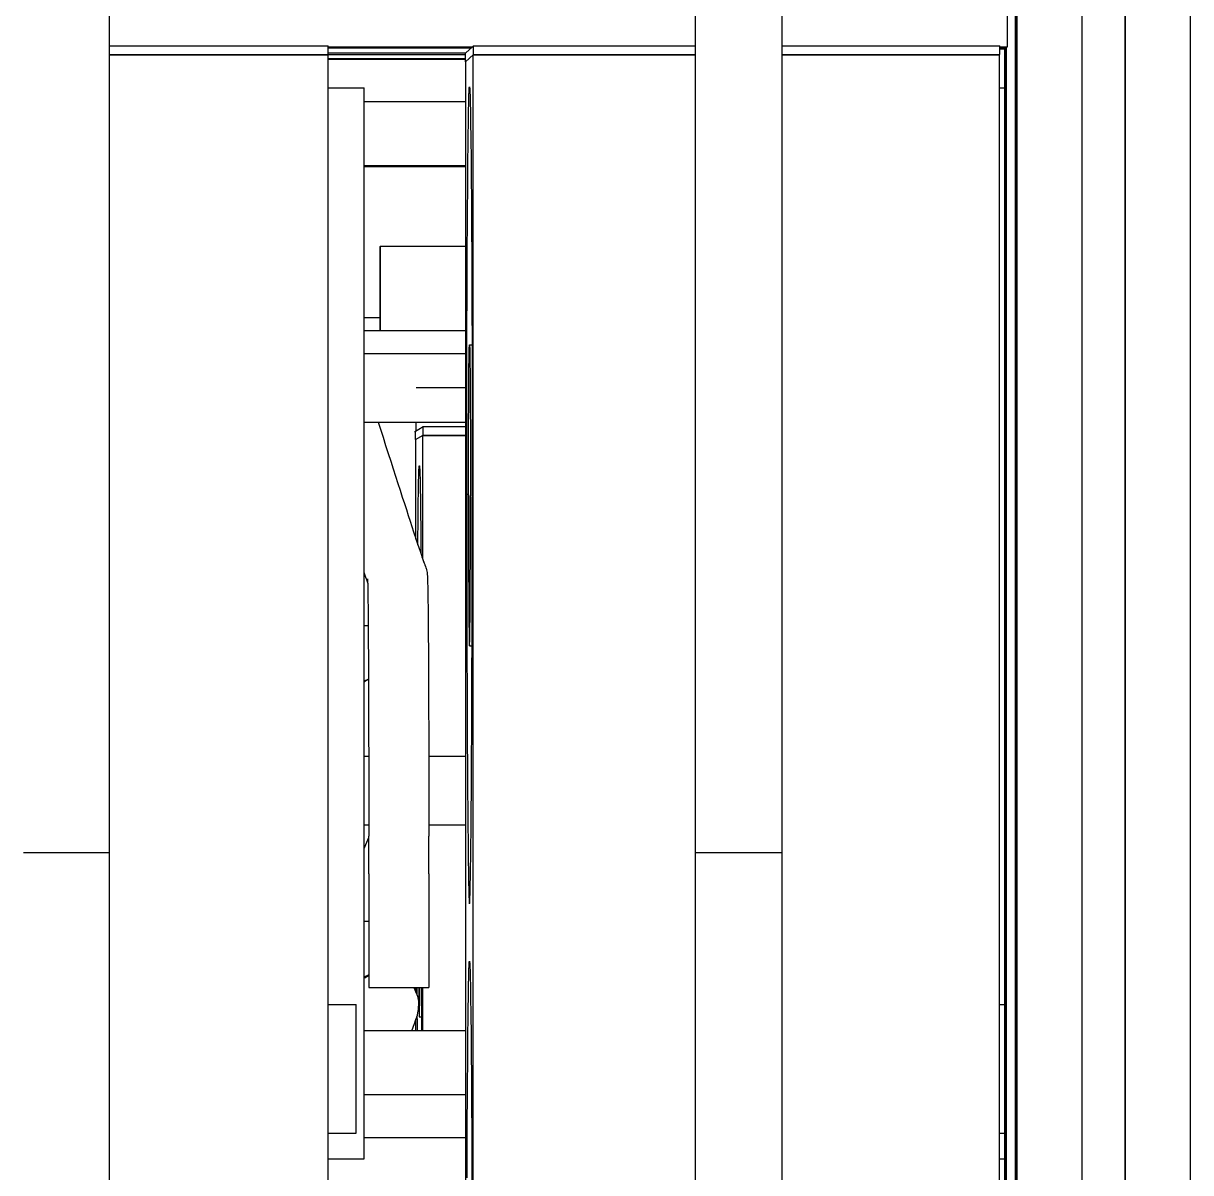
# Model space of a CAD drawing. Header units: millimetres. Extents: x -242 to 242, y -257 to 254.
# Drawn here: x 81.7 to 218.4, y -9.6 to 124.9 of the extents above; entities that cross this region are included whole.
import ezdxf

# ---------------------------------------------------------------- set-up
doc = ezdxf.new("R2010")
doc.units = ezdxf.units.MM
doc.layers.add('VISIBLE', color=7, linetype='Continuous')

msp = doc.modelspace()

# ---------------------------------------------------------------- linework, layer by layer
at = {"layer": 'VISIBLE'}
for p, q in [((198.06, -241.23), (198.06, 241.23)), ((218.37, -241.23), (218.37, 241.23)), ((205.68, -239.7), (205.68, 239.7)), ((210.76, -239.7), (210.76, 239.7)), ((197.86, -233.37), (197.86, 233.37)), ((197.93, -233.52), (197.93, 233.52)), ((197.98, -233.52), (197.98, 233.52)), ((210.69, -233.54), (210.69, 233.54)), ((160.42, 27.83), (160.42, 144.5)), ((170.54, 27.83), (170.54, 144.5)), ((91.8, 27.83), (91.8, 139.99)), ((196.92, 122.19), (196.92, 129.76)), ((91.8, 122.3), (117.41, 122.3)), ((117.41, 121.29), (117.41, 122.3)), ((117.41, 122.19), (134.31, 122.19)), ((117.41, 122.14), (134.26, 122.14)), ((117.41, 122.11), (134.22, 122.11)), ((117.41, 122.07), (134.17, 122.07)), ((133.48, 121.43), (134.43, 122.3)), ((134.43, 121.29), (134.43, 122.3)), ((134.43, 122.3), (160.42, 122.3)), ((170.54, 122.3), (196.04, 122.3)), ((196.04, 121.29), (196.04, 122.3)), ((196.04, 122.19), (196.92, 122.19)), ((196.04, 122.14), (196.84, 122.14)), ((196.04, 122.11), (196.79, 122.11)), ((196.04, 122.07), (196.72, 122.07)), ((196.04, 121.94), (196.52, 121.94)), ((196.52, 121.94), (196.79, 122.11)), ((196.62, -231.91), (196.62, 122)), ((196.69, -232), (196.69, 122.05)), ((196.74, -232.05), (196.74, 122.08)), ((196.79, 122.11), (196.79, 122.14)), ((196.82, -232.14), (196.82, 122.14)), ((196.84, 122.14), (196.92, 122.19)), ((91.8, 121.29), (117.41, 121.29)), ((91.8, 121.24), (117.4, 121.24)), ((117.36, 121.24), (117.41, 121.29)), ((117.4, -186.91), (117.4, 121.24)), ((117.4, 120.8), (133.48, 120.8)), ((117.4, 120.76), (133.48, 120.76)), ((117.41, 121.48), (133.53, 121.48)), ((117.41, 121.3), (133.48, 121.3)), ((133.48, 120.43), (133.48, 121.43)), ((133.48, 120.43), (134.43, 121.29)), ((133.48, 120.43), (133.53, 120.43)), ((133.53, -192.77), (133.53, 120.48)), ((134.37, -186.91), (134.37, 121.24)), ((134.37, 121.24), (160.42, 121.24)), ((134.43, 121.29), (160.42, 121.29)), ((170.54, 121.29), (196.04, 121.29)), ((170.54, 121.24), (196.01, 121.24)), ((195.96, 121.24), (196.04, 121.29)), ((196.01, -186.91), (196.01, 121.24)), ((117.4, 117.4), (121.62, 117.4)), ((121.62, -8.03), (121.62, 117.4)), ((133.88, 116.36), (133.89, 116.63)), ((133.88, 116.06), (133.88, 116.36)), ((133.89, 116.63), (133.9, 116.85)), ((133.9, 116.85), (133.91, 117.04)), ((133.91, 117.04), (133.92, 117.2)), ((133.92, 117.2), (133.93, 117.32)), ((133.93, 117.41), (133.94, 117.47)), ((133.93, 117.32), (133.93, 117.41)), ((133.94, 117.47), (133.95, 117.5)), ((133.95, 117.5), (133.96, 117.5)), ((133.96, 117.5), (133.97, 117.47)), ((133.97, 117.47), (133.97, 117.41)), ((133.97, 117.41), (133.98, 117.33)), ((133.98, 117.33), (133.99, 117.22)), ((133.99, 117.22), (134, 117.09)), ((134, 117.09), (134, 116.94)), ((134, 116.94), (134.01, 116.76)), ((134.01, 116.76), (134.02, 116.57)), ((134.02, 116.57), (134.02, 116.35)), ((134.02, 116.35), (134.03, 116.12)), ((196.01, 117.4), (196.62, 117.4)), ((121.62, 115.78), (133.53, 115.78)), ((133.84, 114.48), (133.85, 114.93)), ((133.85, 114.93), (133.86, 115.35)), ((133.86, 115.35), (133.87, 115.72)), ((133.87, 115.72), (133.88, 116.06)), ((134.03, 116.12), (134.04, 115.87)), ((134.04, 115.87), (134.04, 115.6)), ((134.04, 115.6), (134.05, 115.32)), ((134.05, 115.32), (134.06, 115.02)), ((134.06, 115.02), (134.06, 114.71)), ((133.82, 113.44), (133.83, 113.98)), ((133.82, 112.86), (133.82, 113.44)), ((133.83, 113.98), (133.84, 114.48)), ((134.06, 114.71), (134.07, 114.38)), ((134.07, 114.38), (134.07, 114.05)), ((134.07, 114.05), (134.08, 113.7)), ((134.08, 113.7), (134.08, 113.35)), ((133.8, 111.58), (133.81, 112.24)), ((133.81, 112.24), (133.82, 112.86)), ((134.08, 113.35), (134.09, 112.98)), ((134.09, 112.98), (134.09, 112.6)), ((134.09, 112.6), (134.1, 112.22)), ((134.1, 112.22), (134.11, 111.43)), ((133.78, 110.13), (133.79, 110.88)), ((133.79, 110.88), (133.8, 111.58)), ((134.11, 111.43), (134.12, 110.62)), ((133.77, 109.35), (133.78, 110.13)), ((133.77, 108.52), (133.77, 109.35)), ((134.12, 110.62), (134.13, 109.79)), ((134.13, 109.79), (134.14, 108.94)), ((121.62, 108.27), (133.53, 108.27)), ((121.62, 108.22), (133.53, 108.22)), ((121.62, 108.2), (133.53, 108.2)), ((121.62, 108.16), (133.53, 108.16)), ((133.76, 107.66), (133.77, 108.52)), ((134.14, 108.94), (134.14, 108.05)), ((134.14, 108.05), (134.15, 107.09)), ((133.74, 105.81), (133.75, 106.75)), ((133.75, 106.75), (133.76, 107.66)), ((134.15, 107.09), (134.16, 106.06)), ((133.74, 104.83), (133.74, 105.81)), ((134.16, 106.06), (134.17, 104.96)), ((133.73, 103.81), (133.74, 104.83)), ((134.17, 104.96), (134.17, 104.38)), ((134.17, 104.38), (134.18, 103.77)), ((133.72, 102.75), (133.73, 103.81)), ((133.72, 101.67), (133.72, 102.75)), ((134.18, 103.77), (134.18, 103.15)), ((134.18, 103.15), (134.19, 102.5)), ((134.19, 102.5), (134.19, 101.84)), ((133.71, 100.55), (133.72, 101.67)), ((134.19, 101.84), (134.19, 101.15)), ((134.19, 101.15), (134.2, 100.44)), ((133.7, 99.39), (133.71, 100.55)), ((134.2, 100.44), (134.2, 99.7)), ((123.51, 98.8), (123.54, 98.83)), ((123.51, 88.98), (123.51, 98.8)), ((123.54, 88.98), (123.54, 98.83)), ((123.54, 98.83), (133.52, 98.83)), ((133.52, 98.9), (133.53, 98.91)), ((133.52, 86.27), (133.52, 98.9)), ((133.7, 98.21), (133.7, 99.39)), ((134.2, 99.7), (134.21, 98.94)), ((134.21, 98.94), (134.21, 98.16)), ((133.69, 97), (133.7, 98.21)), ((134.21, 98.16), (134.21, 97.36)), ((134.21, 97.36), (134.22, 96.53)), ((133.68, 95.76), (133.69, 97)), ((133.68, 94.5), (133.68, 95.76)), ((134.22, 96.53), (134.22, 95.67)), ((134.22, 95.67), (134.23, 94.8)), ((133.67, 93.21), (133.68, 94.5)), ((134.23, 94.8), (134.23, 93.89)), ((133.67, 91.91), (133.67, 93.21)), ((134.23, 93.89), (134.23, 92.96)), ((134.23, 92.96), (134.24, 92.01)), ((133.66, 90.58), (133.67, 91.91)), ((134.24, 92.01), (134.24, 91.03)), ((121.62, 90.49), (123.51, 90.49)), ((133.66, 89.24), (133.66, 90.58)), ((134.24, 91.03), (134.24, 90.03)), ((121.62, 88.98), (133.52, 88.98)), ((133.66, 87.89), (133.66, 89.24)), ((134.24, 90.03), (134.25, 89)), ((134.25, 89), (134.25, 87.95)), ((133.65, 86.52), (133.66, 87.89)), ((134.25, 87.95), (134.25, 86.87)), ((121.62, 86.27), (122.1, 86.27)), ((122.1, 86.27), (122.8, 86.27)), ((122.8, 86.27), (123.5, 86.27)), ((123.5, 86.27), (124.19, 86.27)), ((124.19, 86.27), (124.89, 86.27)), ((124.89, 86.27), (126.29, 86.27)), ((126.29, 86.27), (127.68, 86.27)), ((127.68, 86.27), (130.47, 86.27)), ((130.47, 86.27), (133.53, 86.27)), ((133.65, 85.14), (133.65, 86.52)), ((133.9, 85.8), (133.91, 86.18)), ((133.91, 86.18), (133.92, 86.5)), ((133.92, 86.76), (133.93, 86.97)), ((133.92, 86.5), (133.92, 86.76)), ((133.93, 86.97), (133.94, 87.12)), ((133.94, 87.22), (133.95, 87.28)), ((133.94, 87.12), (133.94, 87.22)), ((133.95, 87.29), (133.96, 87.25)), ((133.95, 87.28), (133.95, 87.29)), ((133.95, 87.29), (134.25, 87.29)), ((133.96, 87.25), (133.97, 87.18)), ((133.97, 87.18), (133.97, 87.08)), ((133.97, 87.08), (133.98, 86.94)), ((133.98, 86.94), (133.98, 86.77)), ((133.98, 86.77), (133.99, 86.58)), ((133.99, 86.58), (133.99, 86.36)), ((133.99, 86.36), (133.99, 86.13)), ((133.99, 86.13), (134, 85.88)), ((134.25, 86.87), (134.25, 85.77)), ((133.65, 83.75), (133.65, 85.14)), ((133.89, 84.86), (133.9, 85.36)), ((133.89, 84.3), (133.89, 84.86)), ((133.9, 85.36), (133.9, 85.8)), ((134, 85.88), (134, 85.61)), ((134, 85.61), (134.01, 85.33)), ((134.01, 85.33), (134.01, 85.04)), ((134.01, 85.04), (134.01, 84.74)), ((134.01, 84.74), (134.02, 84.43)), ((134.25, 85.77), (134.26, 84.64)), ((133.64, 82.36), (133.65, 83.75)), ((133.87, 82.99), (133.88, 83.67)), ((133.88, 83.67), (133.89, 84.3)), ((134.02, 84.43), (134.02, 84.12)), ((134.02, 84.12), (134.02, 83.79)), ((134.02, 83.79), (134.03, 83.44)), ((134.03, 83.44), (134.03, 83.06)), ((134.26, 84.64), (134.26, 83.49)), ((134.26, 83.49), (134.26, 82.32)), ((127.71, 82.28), (130.51, 82.28)), ((130.51, 82.28), (133.53, 82.28)), ((133.64, 80.96), (133.64, 82.36)), ((133.86, 81.47), (133.87, 82.26)), ((133.87, 82.26), (133.87, 82.99)), ((134.03, 83.06), (134.03, 82.65)), ((134.03, 82.65), (134.03, 82.22)), ((134.03, 82.22), (134.04, 81.75)), ((134.26, 82.32), (134.26, 81.12)), ((133.64, 79.56), (133.64, 80.96)), ((133.86, 80.63), (133.86, 81.47)), ((133.86, 79.75), (133.86, 80.63)), ((134.04, 81.75), (134.04, 81.25)), ((134.04, 81.25), (134.04, 80.72)), ((134.04, 80.72), (134.05, 80.15)), ((134.26, 81.12), (134.27, 79.9)), ((133.64, 78.15), (133.64, 79.56)), ((133.85, 78.82), (133.86, 79.75)), ((134.05, 80.15), (134.05, 79.55)), ((134.05, 79.55), (134.05, 78.91)), ((134.27, 79.9), (134.27, 78.66)), ((121.62, 78.25), (122.1, 78.25)), ((122.1, 78.25), (122.8, 78.25)), ((122.8, 78.25), (123.5, 78.25)), ((123.26, 78.25), (123.52, 77.43)), ((123.5, 78.25), (124.19, 78.25)), ((124.19, 78.25), (124.89, 78.25)), ((124.89, 78.25), (126.29, 78.25)), ((126.29, 78.25), (127.68, 78.25)), ((127.68, 78.25), (130.47, 78.25)), ((127.71, 77.22), (127.71, 78.25)), ((130.47, 78.25), (133.53, 78.25)), ((133.64, 76.76), (133.64, 78.15)), ((133.85, 77.87), (133.85, 78.82)), ((134.05, 78.91), (134.06, 78.24)), ((134.06, 78.24), (134.06, 77.52)), ((134.27, 78.66), (134.27, 77.4)), ((123.52, 77.43), (123.83, 76.46)), ((127.53, 77.11), (128.53, 77.72)), ((127.64, 76.19), (127.64, 77.18)), ((127.64, 76.19), (128.53, 76.72)), ((128.48, 62.18), (128.48, 76.69)), ((128.48, 76.69), (133.53, 76.69)), ((128.53, 76.72), (128.53, 77.72)), ((128.53, 77.72), (133.53, 77.72)), ((128.53, 76.72), (133.53, 76.72)), ((133.63, 75.36), (133.64, 76.76)), ((133.84, 76.89), (133.85, 77.87)), ((133.84, 75.88), (133.84, 76.89)), ((134.06, 77.52), (134.06, 76.78)), ((134.06, 76.78), (134.06, 75.99)), ((134.27, 77.4), (134.27, 76.12)), ((123.83, 76.46), (124.14, 75.51)), ((124.14, 75.51), (124.44, 74.58)), ((127.64, 76.19), (127.69, 76.19)), ((127.69, 64.55), (127.69, 76.22)), ((133.63, 73.97), (133.63, 75.36)), ((133.84, 74.86), (133.84, 75.88)), ((134.06, 75.99), (134.06, 75.17)), ((134.06, 75.17), (134.07, 74.32)), ((134.27, 76.12), (134.27, 74.83)), ((124.44, 74.58), (124.73, 73.67)), ((133.63, 72.58), (133.63, 73.97)), ((133.84, 73.83), (133.84, 74.86)), ((133.84, 72.8), (133.84, 73.83)), ((134.07, 74.32), (134.07, 73.43)), ((134.27, 74.83), (134.27, 73.51)), ((124.73, 73.67), (125.01, 72.78)), ((125.01, 72.78), (125.29, 71.91)), ((128.03, 72.3), (128.04, 72.52)), ((128.04, 72.71), (128.05, 72.86)), ((128.04, 72.52), (128.04, 72.71)), ((128.05, 72.86), (128.06, 72.98)), ((128.06, 72.98), (128.07, 73.06)), ((128.07, 73.06), (128.08, 73.12)), ((128.08, 73.12), (128.08, 73.14)), ((128.08, 73.14), (128.09, 73.14)), ((128.09, 73.14), (128.1, 73.11)), ((128.1, 73.11), (128.11, 73.05)), ((128.11, 73.05), (128.11, 72.97)), ((128.11, 72.97), (128.12, 72.86)), ((128.12, 72.86), (128.13, 72.73)), ((128.13, 72.73), (128.13, 72.57)), ((128.13, 72.57), (128.14, 72.4)), ((133.63, 71.21), (133.63, 72.58)), ((133.83, 71.76), (133.84, 72.8)), ((134.07, 73.43), (134.07, 72.51)), ((134.07, 72.51), (134.07, 71.56)), ((134.27, 73.51), (134.27, 72.18)), ((125.29, 71.91), (125.56, 71.07)), ((125.56, 71.07), (125.83, 70.26)), ((128, 71.42), (128.01, 71.75)), ((128, 71.05), (128, 71.42)), ((128.01, 71.75), (128.02, 72.04)), ((128.02, 72.04), (128.03, 72.3)), ((128.14, 72.4), (128.15, 72.2)), ((128.15, 72.2), (128.15, 71.99)), ((128.15, 71.99), (128.16, 71.76)), ((128.16, 71.76), (128.16, 71.51)), ((128.16, 71.51), (128.17, 71.24)), ((128.17, 71.24), (128.18, 70.96)), ((133.63, 69.85), (133.63, 71.21)), ((133.83, 70.74), (133.83, 71.76)), ((134.07, 71.56), (134.07, 70.59)), ((134.27, 72.18), (134.27, 70.84)), ((125.83, 70.26), (126.08, 69.47)), ((127.96, 69.18), (127.97, 69.71)), ((127.97, 69.71), (127.98, 70.2)), ((127.98, 70.2), (127.99, 70.64)), ((127.99, 70.64), (128, 71.05)), ((128.18, 70.96), (128.18, 70.66)), ((128.18, 70.66), (128.19, 70.36)), ((128.19, 70.36), (128.19, 70.03)), ((128.19, 70.03), (128.2, 69.7)), ((128.2, 69.7), (128.2, 69.36)), ((133.63, 69.85), (133.63, 68.49)), ((133.83, 69.73), (133.83, 70.74)), ((133.83, 69.73), (133.83, 68.74)), ((134.07, 70.59), (134.07, 69.59)), ((134.27, 70.84), (134.27, 69.48)), ((126.08, 69.47), (126.33, 68.72)), ((126.33, 68.72), (126.56, 67.99)), ((127.95, 68.01), (127.96, 68.61)), ((127.96, 68.61), (127.96, 69.18)), ((128.2, 69.36), (128.21, 69)), ((128.21, 69), (128.21, 68.64)), ((128.21, 68.64), (128.22, 68.27)), ((133.63, 68.49), (133.63, 67.15)), ((133.83, 68.74), (133.83, 67.76)), ((134.07, 68.58), (134.07, 69.59)), ((134.07, 67.56), (134.07, 68.58)), ((134.27, 68.11), (134.27, 69.48)), ((126.56, 67.99), (126.79, 67.3)), ((126.79, 67.3), (127, 66.63)), ((127.93, 66.67), (127.94, 67.36)), ((127.94, 67.36), (127.95, 68.01)), ((128.22, 68.27), (128.22, 67.89)), ((128.22, 67.89), (128.23, 67.11)), ((128.23, 67.11), (128.24, 66.3)), ((133.63, 67.15), (133.63, 65.83)), ((133.83, 67.76), (133.84, 66.82)), ((134.07, 66.52), (134.07, 67.56)), ((134.27, 66.72), (134.27, 68.11)), ((127, 66.63), (127.21, 66)), ((127.21, 66), (127.41, 65.41)), ((127.92, 65.16), (127.93, 65.94)), ((127.93, 65.94), (127.93, 66.67)), ((128.24, 66.3), (128.25, 65.48)), ((133.63, 65.83), (133.63, 64.52)), ((133.84, 66.82), (133.84, 65.9)), ((133.84, 65.9), (133.84, 65.01)), ((134.07, 65.49), (134.07, 66.52)), ((134.27, 65.33), (134.27, 66.72)), ((127.41, 65.41), (127.56, 64.94)), ((127.54, 64.99), (127.54, 64.99)), ((127.54, 64.99), (127.71, 64.47)), ((127.71, 64.47), (127.87, 63.99)), ((127.91, 64.35), (127.92, 65.16)), ((127.91, 63.89), (127.91, 64.35)), ((128.25, 65.48), (128.26, 64.64)), ((128.26, 64.64), (128.27, 63.76)), ((133.63, 64.52), (133.63, 63.23)), ((133.84, 65.01), (133.84, 64.16)), ((134.06, 64.45), (134.07, 65.49)), ((134.06, 63.43), (134.06, 64.45)), ((134.27, 63.94), (134.27, 65.33)), ((127.87, 63.99), (128.02, 63.55)), ((128.02, 63.55), (128.16, 63.14)), ((128.16, 63.14), (128.28, 62.78)), ((128.27, 63.76), (128.27, 62.82)), ((133.63, 63.23), (133.64, 61.96)), ((133.84, 64.16), (133.84, 63.34)), ((133.84, 63.34), (133.84, 62.56)), ((134.06, 62.43), (134.06, 63.43)), ((134.27, 62.53), (134.27, 63.94)), ((128.27, 62.82), (128.27, 62.79)), ((128.28, 62.78), (128.39, 62.45)), ((128.39, 62.45), (128.49, 62.17)), ((128.49, 62.17), (128.58, 61.92)), ((128.58, 61.92), (128.64, 61.74)), ((128.59, 61.88), (128.59, 61.88)), ((128.59, 61.88), (128.64, 61.73)), ((128.64, 61.73), (128.68, 61.63)), ((128.68, 61.63), (128.72, 61.56)), ((128.72, 61.56), (128.74, 61.51)), ((128.74, 61.51), (128.8, 61.35)), ((133.64, 61.96), (133.64, 60.7)), ((133.84, 62.56), (133.85, 61.81)), ((133.85, 61.81), (133.85, 61.1)), ((134.06, 61.44), (134.06, 62.43)), ((134.27, 61.13), (134.27, 62.53)), ((121.62, 60.59), (121.67, 60.43)), ((121.67, 60.43), (121.78, 60.1)), ((128.8, 61.35), (128.85, 61.18)), ((128.85, 61.18), (128.87, 61.13)), ((128.87, 61.13), (128.92, 60.96)), ((128.92, 60.96), (128.95, 60.8)), ((128.95, 60.8), (128.98, 60.63)), ((128.98, 60.63), (128.99, 60.57)), ((128.99, 60.57), (129.01, 60.4)), ((129.01, 60.4), (129.03, 60.22)), ((129.03, 60.22), (129.03, 60.14)), ((129.03, 60.14), (129.04, 60.02)), ((133.64, 60.7), (133.64, 59.47)), ((133.85, 61.1), (133.85, 60.43)), ((133.85, 60.43), (133.85, 59.79)), ((134.05, 60.49), (134.06, 61.44)), ((134.05, 59.56), (134.05, 60.49)), ((134.27, 59.72), (134.27, 61.13)), ((121.78, 60.1), (121.88, 59.81)), ((121.88, 59.81), (121.97, 59.56)), ((121.97, 59.56), (122.03, 59.38)), ((122.02, 59.88), (122.02, 59.8)), ((122.02, 59.88), (122.02, 59.88)), ((122.02, 59.8), (122.02, 59.68)), ((122.02, 59.68), (122.03, 59.52)), ((122.03, 59.52), (122.04, 59.3)), ((122.04, 59.3), (122.04, 59.03)), ((122.04, 59.03), (122.05, 58.87)), ((122.05, 58.88), (122.05, 58.53)), ((122.05, 58.88), (122.05, 58.88)), ((129.04, 60.02), (129.04, 59.86)), ((129.04, 59.86), (129.05, 59.63)), ((129.05, 59.63), (129.05, 59.36)), ((129.05, 59.36), (129.06, 59.05)), ((129.06, 59.05), (129.07, 58.88)), ((129.07, 58.88), (129.07, 58.53)), ((133.64, 59.47), (133.64, 58.26)), ((133.85, 59.79), (133.86, 59.19)), ((133.86, 59.19), (133.86, 58.62)), ((134.04, 58.68), (134.05, 59.56)), ((134.26, 58.31), (134.27, 59.72)), ((122.05, 58.53), (122.06, 58.13)), ((122.06, 58.13), (122.06, 57.7)), ((122.06, 57.7), (122.07, 57.22)), ((129.07, 58.53), (129.08, 58.13)), ((129.08, 58.13), (129.09, 57.7)), ((129.09, 57.7), (129.09, 57.22)), ((133.64, 58.26), (133.64, 57.07)), ((133.86, 58.62), (133.86, 58.09)), ((133.86, 58.09), (133.87, 57.59)), ((133.87, 57.59), (133.87, 57.12)), ((134.03, 57.05), (134.04, 57.84)), ((134.04, 57.84), (134.04, 58.68)), ((134.26, 56.91), (134.26, 58.31)), ((122.07, 57.22), (122.08, 56.7)), ((122.08, 56.7), (122.08, 56.14)), ((122.08, 56.14), (122.09, 55.55)), ((129.09, 57.22), (129.1, 56.7)), ((129.1, 56.7), (129.1, 56.14)), ((129.1, 56.14), (129.11, 55.55)), ((133.64, 57.07), (133.65, 55.9)), ((133.87, 57.12), (133.87, 56.69)), ((133.87, 56.69), (133.87, 56.28)), ((133.87, 56.28), (133.88, 55.9)), ((134.02, 55.64), (134.03, 56.32)), ((134.03, 56.32), (134.03, 57.05)), ((134.26, 55.51), (134.26, 56.91)), ((122.09, 55.55), (122.09, 54.91)), ((122.09, 54.91), (122.1, 54.25)), ((129.11, 55.55), (129.12, 54.91)), ((129.12, 54.91), (129.12, 54.25)), ((133.65, 55.9), (133.65, 54.75)), ((133.65, 54.75), (133.65, 53.63)), ((133.88, 55.9), (133.88, 55.55)), ((133.88, 55.55), (133.88, 55.22)), ((133.88, 55.22), (133.89, 54.91)), ((133.89, 54.91), (133.89, 54.6)), ((134.01, 54.45), (134.02, 55.01)), ((134.02, 55.01), (134.02, 55.64)), ((134.26, 54.12), (134.26, 55.51)), ((121.62, 54.41), (122.1, 54.41)), ((122.1, 54.25), (122.1, 53.54)), ((122.1, 53.54), (122.11, 52.8)), ((129.12, 54.25), (129.13, 53.54)), ((129.13, 53.54), (129.13, 52.8)), ((133.65, 53.63), (133.65, 52.53)), ((133.89, 54.6), (133.89, 54.3)), ((133.89, 54.3), (133.9, 54.01)), ((133.9, 54.01), (133.9, 53.73)), ((133.9, 53.73), (133.91, 53.46)), ((133.91, 53.46), (133.91, 53.2)), ((133.99, 53.13), (134, 53.51)), ((134, 53.95), (134.01, 54.45)), ((134, 53.51), (134, 53.95)), ((134.25, 52.73), (134.26, 54.12)), ((122.11, 52.8), (122.11, 52.03)), ((122.11, 52.03), (122.12, 51.23)), ((129.13, 52.8), (129.14, 52.03)), ((129.14, 52.03), (129.14, 51.23)), ((133.65, 52.53), (133.66, 51.46)), ((133.91, 53.2), (133.91, 52.97)), ((133.91, 52.97), (133.92, 52.75)), ((133.92, 52.75), (133.92, 52.56)), ((133.92, 52.56), (133.93, 52.39)), ((133.93, 52.39), (133.93, 52.25)), ((133.93, 52.25), (133.94, 52.15)), ((133.94, 52.15), (133.94, 52.07)), ((133.94, 52.07), (133.95, 52.04)), ((133.95, 52.04), (133.96, 52.05)), ((133.95, 52.04), (134.25, 52.04)), ((133.96, 52.1), (133.97, 52.2)), ((133.96, 52.05), (133.96, 52.1)), ((133.97, 52.35), (133.98, 52.55)), ((133.97, 52.2), (133.97, 52.35)), ((133.98, 52.55), (133.99, 52.81)), ((133.99, 52.81), (133.99, 53.13)), ((134.25, 51.36), (134.25, 52.73)), ((122.12, 51.23), (122.12, 50.4)), ((129.14, 51.23), (129.15, 50.4)), ((133.66, 51.46), (133.66, 50.41)), ((134.24, 50), (134.25, 51.36)), ((122.12, 50.4), (122.13, 49.54)), ((122.13, 49.54), (122.13, 48.65)), ((129.15, 50.4), (129.15, 49.54)), ((129.15, 49.54), (129.16, 48.65)), ((133.66, 50.41), (133.66, 49.38)), ((133.66, 49.38), (133.67, 48.38)), ((134.24, 48.65), (134.24, 50)), ((121.62, 47.9), (121.74, 47.98)), ((121.62, 47.81), (121.77, 47.92)), ((121.74, 47.98), (122.09, 48.15)), ((121.77, 47.93), (121.94, 48.03)), ((121.77, 47.92), (121.77, 47.93)), ((121.94, 48.03), (122.02, 48.08)), ((122.02, 48.08), (122.1, 48.13)), ((122.09, 48.15), (122.13, 48.17)), ((122.1, 48.13), (122.13, 48.15)), ((122.13, 48.65), (122.13, 47.73)), ((129.16, 48.65), (129.16, 47.73)), ((133.67, 48.38), (133.67, 47.41)), ((134.24, 47.32), (134.24, 48.65)), ((122.13, 47.73), (122.14, 46.79)), ((122.14, 46.79), (122.14, 45.83)), ((129.16, 47.73), (129.16, 46.79)), ((129.16, 46.79), (129.17, 45.83)), ((133.67, 47.41), (133.67, 46.46)), ((134.23, 46.01), (134.24, 47.32)), ((122.14, 45.83), (122.14, 44.85)), ((129.17, 45.83), (129.17, 44.85)), ((133.67, 46.46), (133.68, 45.53)), ((133.68, 45.53), (133.68, 44.63)), ((134.23, 44.72), (134.23, 46.01)), ((122.14, 44.85), (122.15, 43.84)), ((122.15, 43.84), (122.15, 42.82)), ((129.17, 44.85), (129.17, 43.84)), ((129.17, 43.84), (129.18, 42.82)), ((133.68, 44.63), (133.68, 43.75)), ((133.68, 43.75), (133.69, 42.9)), ((134.22, 43.46), (134.23, 44.72)), ((122.15, 42.82), (122.15, 41.78)), ((129.18, 42.82), (129.18, 41.78)), ((133.69, 42.9), (133.69, 42.07)), ((134.21, 42.22), (134.22, 43.46)), ((122.15, 41.78), (122.15, 40.73)), ((129.18, 41.78), (129.18, 40.73)), ((133.69, 42.07), (133.69, 41.27)), ((133.69, 41.27), (133.7, 40.49)), ((134.2, 39.82), (134.21, 41)), ((134.21, 41), (134.21, 42.22)), ((122.15, 40.73), (122.16, 39.66)), ((122.16, 39.66), (122.16, 38.59)), ((129.18, 40.73), (129.18, 39.66)), ((129.18, 39.66), (129.18, 38.59)), ((133.7, 40.49), (133.7, 39.73)), ((133.7, 39.73), (133.71, 39)), ((134.2, 38.67), (134.2, 39.82)), ((121.62, 39.12), (122.15, 39.12)), ((122.15, 39.12), (122.16, 39.12)), ((122.16, 38.59), (122.16, 37.5)), ((129.18, 39.12), (130.51, 39.12)), ((129.18, 38.59), (129.19, 37.5)), ((130.51, 39.12), (133.53, 39.12)), ((133.71, 39), (133.71, 38.29)), ((133.71, 38.29), (133.71, 37.6)), ((134.19, 37.54), (134.2, 38.67)), ((122.16, 37.5), (122.16, 36.4)), ((129.19, 37.5), (129.19, 36.4)), ((133.71, 37.6), (133.72, 36.93)), ((133.72, 36.93), (133.72, 36.29)), ((134.18, 36.45), (134.19, 37.54)), ((122.16, 36.4), (122.16, 35.3)), ((129.19, 36.4), (129.19, 35.3)), ((133.72, 36.29), (133.73, 35.67)), ((133.73, 35.67), (133.73, 35.06)), ((134.18, 35.4), (134.18, 36.45)), ((122.16, 35.3), (122.16, 34.2)), ((122.16, 34.2), (122.16, 31.98)), ((129.19, 35.3), (129.19, 34.2)), ((129.19, 34.2), (129.19, 31.98)), ((133.73, 35.06), (133.73, 34.48)), ((133.73, 34.48), (133.74, 33.37)), ((134.16, 33.4), (134.17, 34.38)), ((134.17, 34.38), (134.18, 35.4)), ((133.74, 33.37), (133.75, 32.34)), ((134.15, 32.46), (134.16, 33.4)), ((122.16, 31.98), (122.16, 29.77)), ((129.19, 31.98), (129.19, 29.77)), ((133.75, 32.34), (133.76, 31.38)), ((134.14, 30.69), (134.15, 31.56)), ((134.15, 31.56), (134.15, 32.46)), ((121.62, 31.1), (122.15, 31.1)), ((122.15, 31.1), (122.16, 31.1)), ((129.19, 31.1), (130.51, 31.1)), ((130.51, 31.1), (133.53, 31.1)), ((133.76, 31.38), (133.77, 30.49)), ((133.77, 30.49), (133.78, 29.64)), ((134.13, 29.87), (134.14, 30.69)), ((121.63, 28.33), (121.93, 29.06)), ((121.93, 29.06), (122.16, 29.61)), ((122.16, 25.34), (122.16, 29.77)), ((129.19, 25.34), (129.19, 29.77)), ((133.78, 29.64), (133.78, 28.81)), ((133.78, 28.81), (133.79, 27.99)), ((134.11, 28.35), (134.12, 29.09)), ((134.12, 29.09), (134.13, 29.87)), ((81.73, 27.83), (81.79, 27.83)), ((81.74, 27.83), (81.75, 27.83)), ((81.75, 27.83), (81.77, 27.83)), ((81.79, 27.83), (81.89, 27.84)), ((81.83, 27.83), (81.85, 27.84)), ((81.85, 27.84), (81.87, 27.84)), ((81.89, 27.84), (82.02, 27.84)), ((81.96, 27.84), (82.01, 27.84)), ((82.01, 27.84), (82.02, 27.84)), ((82.02, 27.84), (82.2, 27.84)), ((82.2, 27.84), (82.2, 27.84)), ((82.2, 27.84), (82.43, 27.84)), ((82.2, 27.84), (82.25, 27.84)), ((82.43, 27.84), (82.7, 27.84)), ((82.44, 27.84), (82.45, 27.84)), ((82.45, 27.84), (82.56, 27.84)), ((82.7, 27.84), (83.04, 27.84)), ((82.72, 27.84), (82.73, 27.84)), ((82.73, 27.84), (82.94, 27.84)), ((83.04, 27.84), (83.05, 27.84)), ((83.04, 27.84), (83.43, 27.84)), ((83.05, 27.84), (83.41, 27.84)), ((83.41, 27.84), (83.42, 27.84)), ((83.43, 27.84), (83.88, 27.84)), ((83.5, 27.84), (83.8, 27.84)), ((83.8, 27.84), (83.84, 27.84)), ((83.88, 27.84), (84.38, 27.84)), ((83.99, 27.84), (84.22, 27.84)), ((84.22, 27.84), (84.31, 27.84)), ((84.38, 27.84), (84.93, 27.84)), ((84.49, 27.84), (84.66, 27.84)), ((84.66, 27.84), (84.82, 27.84)), ((84.93, 27.84), (85.51, 27.84)), ((85.01, 27.84), (85.12, 27.84)), ((85.12, 27.84), (85.4, 27.84)), ((85.51, 27.84), (86.13, 27.84)), ((85.55, 27.84), (85.6, 27.84)), ((85.6, 27.84), (86.09, 27.84)), ((86.09, 27.84), (86.11, 27.84)), ((86.13, 27.84), (86.76, 27.84)), ((86.21, 27.84), (86.58, 27.84)), ((86.58, 27.84), (86.69, 27.84)), ((86.76, 27.84), (87.39, 27.84)), ((86.87, 27.84), (87.08, 27.84)), ((87.08, 27.84), (87.28, 27.84)), ((87.39, 27.84), (88.01, 27.84)), ((87.46, 27.84), (87.57, 27.84)), ((87.57, 27.84), (87.91, 27.84)), ((88.01, 27.84), (88.59, 27.84)), ((88.03, 27.84), (88.06, 27.84)), ((88.06, 27.84), (88.53, 27.84)), ((88.53, 27.84), (88.57, 27.84)), ((88.59, 27.84), (89.14, 27.84)), ((88.7, 27.84), (88.99, 27.84)), ((88.99, 27.84), (89.07, 27.84)), ((89.14, 27.84), (89.64, 27.84)), ((89.25, 27.84), (89.42, 27.84)), ((89.42, 27.84), (89.55, 27.84)), ((89.64, 27.84), (90.08, 27.84)), ((89.72, 27.84), (89.83, 27.84)), ((89.83, 27.84), (89.98, 27.84)), ((90.08, 27.84), (90.47, 27.84)), ((90.14, 27.84), (90.21, 27.84)), ((90.21, 27.84), (90.36, 27.84)), ((90.47, 27.84), (90.8, 27.84)), ((90.51, 27.84), (90.55, 27.84)), ((90.55, 27.84), (90.69, 27.84)), ((90.8, 27.84), (91.08, 27.84)), ((90.83, 27.84), (90.86, 27.84)), ((90.86, 27.84), (90.97, 27.84)), ((91.08, 27.84), (91.3, 27.84)), ((91.1, 27.84), (91.13, 27.84)), ((91.13, 27.84), (91.2, 27.84)), ((91.3, 27.84), (91.47, 27.84)), ((91.33, 27.84), (91.35, 27.84)), ((91.35, 27.84), (91.4, 27.84)), ((91.47, 27.84), (91.6, 27.84)), ((91.51, 27.84), (91.53, 27.84)), ((91.53, 27.84), (91.56, 27.84)), ((91.6, 27.84), (91.7, 27.83)), ((91.65, 27.83), (91.67, 27.83)), ((91.67, 27.83), (91.68, 27.83)), ((91.7, 27.83), (91.76, 27.83)), ((91.76, 27.83), (91.76, 27.83)), ((91.76, 27.83), (91.79, 27.83)), ((91.76, 27.83), (91.76, 27.83)), ((91.79, 27.83), (91.8, 27.83)), ((91.79, 27.83), (91.8, 27.83)), ((91.8, -17.71), (91.8, 27.83)), ((91.8, 27.83), (91.8, 27.83)), ((91.8, 27.83), (91.8, 27.83)), ((121.62, 28.3), (121.63, 28.33)), ((133.79, 27.99), (133.8, 27.2)), ((134.1, 27.65), (134.11, 28.35)), ((134.1, 26.99), (134.1, 27.65)), ((160.42, -17.71), (160.42, 27.83)), ((160.42, 27.83), (160.43, 27.83)), ((160.42, 27.83), (160.42, 27.83)), ((160.42, 27.83), (160.42, 27.83)), ((160.43, 27.83), (160.47, 27.83)), ((160.44, 27.83), (160.44, 27.83)), ((160.44, 27.83), (160.46, 27.83)), ((160.47, 27.83), (160.54, 27.83)), ((160.5, 27.83), (160.51, 27.83)), ((160.51, 27.83), (160.53, 27.83)), ((160.54, 27.83), (160.64, 27.84)), ((160.63, 27.84), (160.63, 27.84)), ((160.63, 27.84), (160.63, 27.84)), ((160.64, 27.84), (160.77, 27.84)), ((160.77, 27.84), (160.95, 27.84)), ((160.78, 27.84), (160.8, 27.84)), ((160.8, 27.84), (160.87, 27.84)), ((160.95, 27.84), (161.18, 27.84)), ((160.98, 27.84), (161.01, 27.84)), ((161.01, 27.84), (161.1, 27.84)), ((161.18, 27.84), (161.46, 27.84)), ((161.22, 27.84), (161.26, 27.84)), ((161.26, 27.84), (161.36, 27.84)), ((161.46, 27.84), (161.79, 27.84)), ((161.51, 27.84), (161.56, 27.84)), ((161.56, 27.84), (161.68, 27.84)), ((161.79, 27.84), (162.19, 27.84)), ((161.84, 27.84), (161.89, 27.84)), ((161.89, 27.84), (162.07, 27.84)), ((162.19, 27.84), (162.63, 27.84)), ((162.22, 27.84), (162.26, 27.84)), ((162.26, 27.84), (162.57, 27.84)), ((162.63, 27.84), (163.14, 27.84)), ((162.64, 27.84), (162.65, 27.84)), ((162.65, 27.84), (163.08, 27.84)), ((163.08, 27.84), (163.11, 27.84)), ((163.14, 27.84), (163.69, 27.84)), ((163.24, 27.84), (163.53, 27.84)), ((163.53, 27.84), (163.62, 27.84)), ((163.69, 27.84), (164.28, 27.84)), ((163.8, 27.84), (163.99, 27.84)), ((163.99, 27.84), (164.17, 27.84)), ((164.28, 27.84), (164.89, 27.84)), ((164.36, 27.84), (164.48, 27.84)), ((164.48, 27.84), (164.79, 27.84)), ((164.89, 27.84), (165.52, 27.84)), ((164.92, 27.84), (164.97, 27.84)), ((164.97, 27.84), (165.46, 27.84)), ((165.46, 27.84), (165.5, 27.84)), ((165.52, 27.84), (166.15, 27.84)), ((165.62, 27.84), (165.96, 27.84)), ((165.96, 27.84), (166.08, 27.84)), ((166.15, 27.84), (166.77, 27.84)), ((166.26, 27.84), (166.45, 27.84)), ((166.45, 27.84), (166.66, 27.84)), ((166.77, 27.84), (167.36, 27.84)), ((166.84, 27.84), (166.93, 27.84)), ((166.93, 27.84), (167.27, 27.84)), ((167.36, 27.84), (167.9, 27.84)), ((167.37, 27.84), (167.4, 27.84)), ((167.4, 27.84), (167.85, 27.84)), ((167.85, 27.84), (167.88, 27.84)), ((167.9, 27.84), (168.4, 27.84)), ((168, 27.84), (168.28, 27.84)), ((168.28, 27.84), (168.34, 27.84)), ((168.4, 27.84), (168.84, 27.84)), ((168.51, 27.84), (168.68, 27.84)), ((168.68, 27.84), (168.77, 27.84)), ((168.84, 27.84), (169.23, 27.84)), ((168.93, 27.84), (169.05, 27.84)), ((169.05, 27.84), (169.14, 27.84)), ((169.23, 27.84), (169.56, 27.84)), ((169.3, 27.84), (169.38, 27.84)), ((169.38, 27.84), (169.47, 27.84)), ((169.56, 27.84), (169.83, 27.84)), ((169.62, 27.84), (169.68, 27.84)), ((169.68, 27.84), (169.75, 27.84)), ((169.83, 27.84), (170.05, 27.84)), ((169.88, 27.84), (169.94, 27.84)), ((169.94, 27.84), (169.99, 27.84)), ((170.05, 27.84), (170.22, 27.84)), ((170.1, 27.84), (170.15, 27.84)), ((170.15, 27.84), (170.18, 27.84)), ((170.22, 27.84), (170.35, 27.84)), ((170.28, 27.84), (170.32, 27.84)), ((170.32, 27.84), (170.33, 27.84)), ((170.35, 27.84), (170.44, 27.83)), ((170.44, 27.83), (170.44, 27.83)), ((170.44, 27.83), (170.5, 27.83)), ((170.44, 27.83), (170.44, 27.83)), ((170.5, 27.83), (170.54, 27.83)), ((170.51, 27.83), (170.52, 27.83)), ((170.52, 27.83), (170.52, 27.83)), ((170.54, -17.71), (170.54, 27.83)), ((170.54, 27.83), (170.54, 27.83)), ((170.54, 27.83), (170.54, 27.83)), ((170.54, 27.83), (170.54, 27.83)), ((133.8, 27.2), (133.81, 26.81)), ((133.81, 26.81), (133.81, 26.43)), ((133.81, 26.43), (133.82, 26.06)), ((133.82, 26.06), (133.83, 25.7)), ((134.08, 25.8), (134.09, 26.37)), ((134.09, 26.37), (134.1, 26.99)), ((122.16, 25.34), (122.16, 20.91)), ((129.19, 25.34), (129.19, 20.91)), ((133.83, 25.7), (133.83, 25.35)), ((133.83, 25.35), (133.84, 25.02)), ((133.84, 25.02), (133.84, 24.69)), ((133.84, 24.69), (133.85, 24.37)), ((134.05, 24.32), (134.06, 24.77)), ((134.06, 24.77), (134.07, 25.27)), ((134.07, 25.27), (134.08, 25.8)), ((133.85, 24.37), (133.85, 24.07)), ((133.85, 24.07), (133.86, 23.79)), ((133.86, 23.79), (133.87, 23.51)), ((133.87, 23.51), (133.87, 23.26)), ((133.87, 23.26), (133.88, 23.02)), ((134.03, 23.21), (134.04, 23.54)), ((134.04, 23.54), (134.05, 23.91)), ((134.05, 23.91), (134.05, 24.32)), ((133.88, 23.02), (133.89, 22.8)), ((133.89, 22.8), (133.89, 22.6)), ((133.89, 22.6), (133.9, 22.42)), ((133.9, 22.42), (133.91, 22.26)), ((133.91, 22.26), (133.92, 22.13)), ((133.92, 22.13), (133.92, 22.01)), ((133.92, 22.01), (133.93, 21.93)), ((133.93, 21.93), (133.94, 21.86)), ((133.94, 21.86), (133.95, 21.83)), ((133.96, 21.85), (133.97, 21.9)), ((133.97, 21.9), (133.98, 21.98)), ((133.98, 21.98), (133.99, 22.1)), ((133.99, 22.25), (134, 22.44)), ((133.99, 22.25), (134, 22.44)), ((133.99, 22.1), (133.99, 22.25)), ((134, 22.44), (134.01, 22.66)), ((134.01, 22.66), (134.02, 22.91)), ((134.02, 22.91), (134.03, 23.21)), ((122.16, 20.91), (122.16, 12.05)), ((129.19, 20.91), (129.19, 12.05)), ((133.95, 21.82), (133.96, 21.85)), ((133.95, 21.83), (133.95, 21.82)), ((121.62, 19.79), (122.16, 19.79)), ((133.93, 15.03), (133.94, 15.08)), ((133.93, 14.95), (133.93, 15.03)), ((133.94, 15.08), (133.95, 15.11)), ((133.95, 15.11), (133.96, 15.1)), ((133.96, 15.1), (133.97, 15.06)), ((133.97, 15.06), (133.97, 15)), ((133.87, 13.39), (133.88, 13.73)), ((133.88, 14.02), (133.89, 14.28)), ((133.88, 13.73), (133.88, 14.02)), ((133.89, 14.28), (133.9, 14.5)), ((133.9, 14.5), (133.91, 14.68)), ((133.91, 14.68), (133.92, 14.83)), ((133.92, 14.83), (133.93, 14.95)), ((133.97, 15), (133.98, 14.91)), ((133.98, 14.91), (133.99, 14.8)), ((133.99, 14.8), (134, 14.66)), ((134, 14.66), (134, 14.51)), ((134, 14.51), (134.01, 14.32)), ((134.01, 14.32), (134.02, 14.12)), ((134.02, 14.12), (134.02, 13.9)), ((134.02, 13.9), (134.03, 13.66)), ((134.03, 13.66), (134.04, 13.41)), ((121.62, 13.27), (121.7, 13.33)), ((121.7, 13.33), (122.04, 13.5)), ((121.71, 13.16), (121.72, 13.17)), ((121.72, 13.17), (121.8, 13.23)), ((121.8, 13.23), (121.88, 13.28)), ((121.88, 13.28), (121.96, 13.33)), ((121.96, 13.33), (122.05, 13.38)), ((122.04, 13.5), (122.16, 13.55)), ((122.05, 13.38), (122.13, 13.43)), ((122.13, 13.43), (122.16, 13.44)), ((133.84, 12.17), (133.85, 12.61)), ((133.85, 12.61), (133.86, 13.02)), ((133.86, 13.02), (133.87, 13.39)), ((134.04, 13.41), (134.04, 13.14)), ((134.04, 13.14), (134.05, 12.85)), ((134.05, 12.85), (134.06, 12.55)), ((134.06, 12.55), (134.06, 12.23)), ((122.16, 12.05), (122.18, 12.05)), ((122.16, 12.05), (122.18, 12.05)), ((122.18, 12.05), (122.22, 12.05)), ((122.18, 12.05), (122.23, 12.05)), ((122.22, 12.05), (122.31, 12.04)), ((122.23, 12.05), (122.32, 12.05)), ((122.31, 12.04), (122.42, 12.04)), ((122.32, 12.05), (122.44, 12.05)), ((122.42, 12.04), (122.57, 12.04)), ((122.44, 12.05), (122.59, 12.05)), ((122.57, 12.04), (122.74, 12.04)), ((122.59, 12.05), (122.77, 12.05)), ((122.74, 12.04), (122.95, 12.04)), ((122.77, 12.05), (122.97, 12.05)), ((122.95, 12.04), (123.18, 12.04)), ((122.97, 12.05), (123.21, 12.05)), ((123.18, 12.04), (123.43, 12.04)), ((123.21, 12.05), (123.46, 12.05)), ((123.43, 12.04), (123.71, 12.04)), ((123.46, 12.05), (123.74, 12.05)), ((123.71, 12.04), (124, 12.04)), ((123.74, 12.05), (124.04, 12.05)), ((124, 12.04), (124.31, 12.04)), ((124.04, 12.05), (124.35, 12.05)), ((124.31, 12.04), (124.63, 12.04)), ((124.35, 12.05), (124.68, 12.05)), ((124.63, 12.04), (124.97, 12.04)), ((124.68, 12.05), (125.01, 12.05)), ((124.97, 12.04), (125.31, 12.04)), ((125.01, 12.05), (125.35, 12.05)), ((125.31, 12.04), (125.65, 12.04)), ((125.35, 12.05), (125.7, 12.05)), ((125.65, 12.04), (126, 12.04)), ((125.7, 12.05), (126.04, 12.05)), ((126, 12.04), (126.34, 12.04)), ((126.04, 12.05), (126.38, 12.05)), ((126.34, 12.04), (126.67, 12.04)), ((126.38, 12.05), (126.72, 12.05)), ((126.67, 12.04), (127, 12.04)), ((126.72, 12.05), (127.04, 12.05)), ((127, 12.04), (127.31, 12.04)), ((127.04, 12.05), (127.35, 12.05)), ((127.31, 12.04), (127.61, 12.04)), ((127.35, 12.05), (127.65, 12.05)), ((127.4, 12.04), (127.43, 12)), ((127.43, 12), (127.48, 11.92)), ((127.48, 11.92), (127.57, 11.75)), ((127.57, 11.75), (127.65, 11.57)), ((127.61, 12.04), (127.89, 12.04)), ((127.65, 12.05), (127.92, 12.05)), ((127.65, 11.57), (127.73, 11.39)), ((127.69, 11.49), (127.69, 12.04)), ((127.73, 11.39), (127.8, 11.21)), ((127.8, 12.04), (127.8, 11.38)), ((127.8, 11.38), (127.8, 11.2)), ((127.8, 11.21), (127.85, 11.02)), ((127.85, 11.02), (127.86, 11.01)), ((127.86, 11.01), (127.9, 10.83)), ((127.89, 12.04), (128.14, 12.04)), ((127.92, 12.05), (128.18, 12.05)), ((128.02, 12.04), (128.02, 11.76)), ((128.02, 11.76), (128.02, 11.45)), ((128.02, 11.45), (128.03, 11.15)), ((128.03, 11.15), (128.03, 10.85)), ((128.14, 12.04), (128.38, 12.04)), ((128.14, 10.97), (128.15, 11.52)), ((128.14, 10.48), (128.14, 10.97)), ((128.15, 11.52), (128.15, 12.04)), ((128.18, 12.05), (128.41, 12.05)), ((128.37, 11.93), (128.37, 12.04)), ((128.37, 10.56), (128.37, 11.93)), ((128.38, 12.04), (128.58, 12.04)), ((128.41, 12.05), (128.61, 12.05)), ((128.48, 7.02), (128.48, 12.04)), ((128.58, 12.04), (128.76, 12.04)), ((128.61, 12.05), (128.78, 12.05)), ((128.76, 12.04), (128.91, 12.04)), ((128.78, 12.05), (128.93, 12.05)), ((128.91, 12.04), (129.03, 12.04)), ((128.93, 12.05), (129.04, 12.05)), ((129.03, 12.04), (129.12, 12.05)), ((129.04, 12.05), (129.13, 12.05)), ((129.12, 12.05), (129.17, 12.05)), ((129.13, 12.05), (129.17, 12.05)), ((129.17, 12.05), (129.19, 12.05)), ((129.17, 12.05), (129.19, 12.05)), ((133.82, 11.14), (133.83, 11.68)), ((133.82, 10.57), (133.82, 11.14)), ((133.83, 11.68), (133.84, 12.17)), ((134.06, 12.23), (134.07, 11.9)), ((134.07, 11.9), (134.07, 11.56)), ((134.07, 11.56), (134.08, 11.21)), ((134.08, 11.21), (134.08, 10.85)), ((117.4, 10.04), (120.67, 10.04)), ((120.67, -5.02), (120.67, 10.04)), ((127.9, 10.83), (127.94, 10.63)), ((127.94, 10.63), (127.97, 10.44)), ((127.97, 10.44), (127.99, 10.25)), ((127.98, 9.45), (128, 9.65)), ((127.99, 10.25), (128, 10.05)), ((128, 10.05), (128, 9.86)), ((128, 9.66), (128, 9.86)), ((128, 9.65), (128, 9.66)), ((128.03, 10.85), (128.03, 10.56)), ((128.03, 10.56), (128.04, 10.29)), ((128.04, 10.29), (128.04, 10.02)), ((128.04, 10.02), (128.04, 9.77)), ((128.04, 9.77), (128.05, 9.54)), ((128.12, 9.67), (128.13, 10.04)), ((128.12, 9.36), (128.12, 9.67)), ((128.13, 10.04), (128.14, 10.48)), ((128.37, 9.19), (128.37, 10.56)), ((133.8, 9.3), (133.81, 9.96)), ((133.81, 9.96), (133.82, 10.57)), ((134.08, 10.85), (134.09, 10.48)), ((134.09, 10.48), (134.09, 10.1)), ((134.09, 10.1), (134.1, 9.71)), ((134.1, 9.71), (134.11, 8.92)), ((196.01, 10.04), (196.62, 10.04)), ((127.65, 8.18), (127.71, 8.37)), ((127.69, 7.02), (127.69, 8.31)), ((127.71, 8.37), (127.75, 8.48)), ((127.75, 8.48), (127.78, 8.56)), ((127.78, 8.56), (127.79, 8.62)), ((127.79, 8.62), (127.85, 8.81)), ((127.8, 8.66), (127.81, 8.13)), ((127.85, 8.81), (127.86, 8.85)), ((127.86, 8.85), (127.91, 9.04)), ((127.91, 9.07), (127.95, 9.26)), ((127.91, 9.04), (127.91, 9.07)), ((127.95, 9.26), (127.98, 9.45)), ((128.05, 9.54), (128.05, 9.32)), ((128.05, 9.32), (128.06, 9.13)), ((128.06, 9.13), (128.06, 8.96)), ((128.06, 8.96), (128.07, 8.82)), ((128.07, 8.82), (128.07, 8.72)), ((128.07, 8.72), (128.08, 8.64)), ((128.08, 8.64), (128.08, 8.61)), ((128.08, 8.61), (128.09, 8.61)), ((128.08, 8.61), (128.37, 8.61)), ((128.09, 8.66), (128.1, 8.76)), ((128.09, 8.61), (128.09, 8.66)), ((128.1, 8.76), (128.11, 8.91)), ((128.11, 9.11), (128.12, 9.36)), ((128.11, 8.91), (128.11, 9.11)), ((128.36, 7.84), (128.37, 9.19)), ((133.78, 7.87), (133.79, 8.61)), ((133.79, 8.61), (133.8, 9.3)), ((134.11, 8.92), (134.12, 8.1)), ((121.62, 7.02), (133.53, 7.02)), ((127.22, 7.02), (127.31, 7.26)), ((127.31, 7.26), (127.39, 7.49)), ((127.39, 7.49), (127.47, 7.7)), ((127.47, 7.7), (127.54, 7.89)), ((127.54, 7.89), (127.6, 8.05)), ((127.6, 8.05), (127.65, 8.18)), ((127.81, 8.13), (127.81, 7.09)), ((127.81, 7.09), (127.81, 7.02)), ((128.36, 7.02), (128.36, 7.84)), ((133.77, 7.09), (133.78, 7.87)), ((133.77, 6.27), (133.77, 7.09)), ((134.12, 8.1), (134.13, 7.26)), ((134.13, 7.26), (134.14, 6.4)), ((133.76, 5.41), (133.77, 6.27)), ((134.14, 6.4), (134.14, 5.51)), ((134.14, 5.51), (134.15, 4.55)), ((133.74, 3.57), (133.75, 4.51)), ((133.75, 4.51), (133.76, 5.41)), ((134.15, 4.55), (134.16, 3.51)), ((133.74, 2.6), (133.74, 3.57)), ((134.16, 3.51), (134.17, 2.4)), ((133.72, 0.54), (133.73, 1.58)), ((133.73, 1.58), (133.74, 2.6)), ((134.17, 2.4), (134.17, 1.81)), ((134.17, 1.81), (134.18, 1.21)), ((133.72, -0.55), (133.72, 0.54)), ((134.18, 1.21), (134.18, 0.58)), ((134.18, 0.58), (134.19, -0.07)), ((121.62, -0.5), (133.53, -0.5)), ((133.71, -1.66), (133.72, -0.55)), ((134.19, -0.07), (134.19, -0.74)), ((134.19, -0.74), (134.19, -1.43)), ((133.7, -2.81), (133.71, -1.66)), ((134.19, -1.43), (134.2, -2.15)), ((134.2, -2.15), (134.2, -2.88)), ((133.69, -5.2), (133.7, -3.99)), ((133.7, -3.99), (133.7, -2.81)), ((134.2, -2.88), (134.21, -3.64)), ((134.21, -3.64), (134.21, -4.43)), ((117.4, -5.02), (120.67, -5.02)), ((133.68, -6.43), (133.69, -5.2)), ((134.21, -4.43), (134.21, -5.24)), ((134.21, -5.24), (134.22, -6.07)), ((196.01, -5.02), (196.62, -5.02)), ((121.62, -5.51), (133.53, -5.51)), ((121.62, -5.51), (133.53, -5.51)), ((133.68, -7.69), (133.68, -6.43)), ((134.22, -6.07), (134.22, -6.93)), ((117.4, -8.03), (121.62, -8.03)), ((133.67, -8.97), (133.68, -7.69)), ((134.22, -6.93), (134.23, -7.81)), ((134.23, -7.81), (134.23, -8.71)), ((196.01, -8.03), (196.62, -8.03)), ((133.67, -10.27), (133.67, -8.97)), ((134.23, -8.71), (134.23, -9.65)), ((134.23, -9.65), (134.24, -10.6))]:
    msp.add_line(p, q, dxfattribs=at)

doc.saveas('drawing.dxf')
